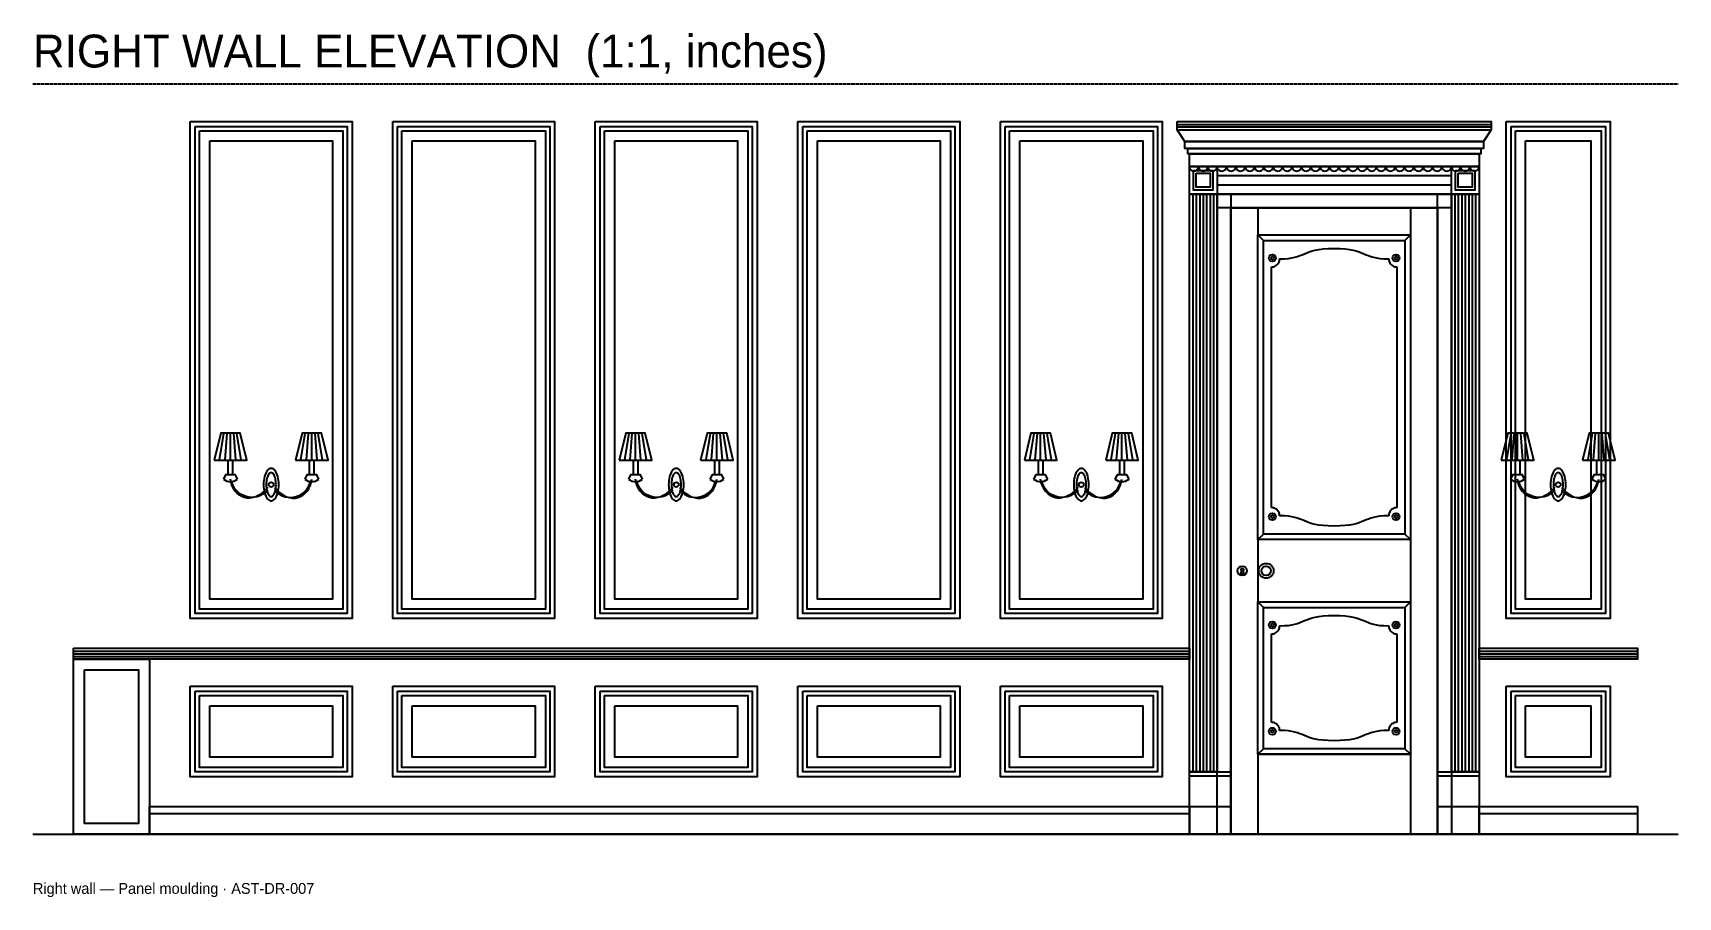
# Model space of a CAD drawing. Header units: inches. Extents: x 0 to 653, y -9 to 117.
# Drawn here: x 0 to 238.8, y -9.1 to 116.4 of the extents above; entities that cross this region are included whole.
import ezdxf

# ---------------------------------------------------------------- set-up
doc = ezdxf.new("R2010")
doc.units = ezdxf.units.IN
doc.header["$MEASUREMENT"] = 0
doc.linetypes.add('DASHED', pattern=[0.6, 0.5, -0.1])
doc.layers.add('Right wall elevation', color=7, linetype='Continuous')

msp = doc.modelspace()

# ---------------------------------------------------------------- linework, layer by layer
at = {"layer": 'Right wall elevation', "linetype": 'DASHED'}
msp.add_line((0, 109.02), (238.82, 109.02), dxfattribs=at)
at = {"layer": 'Right wall elevation'}
for p, q in [((166.22, 103.08), (211.57, 103.08)), ((166.22, 102.74), (211.57, 102.74)), ((166.1, 102.32), (211.69, 102.32)), ((171.89, 95.67), (205.91, 95.67)), ((171.89, 94.33), (205.91, 94.33)), ((167.87, 92.99), (171.89, 92.99)), ((168.38, 92.99), (168.38, 9.06)), ((168.88, 92.99), (168.88, 9.06)), ((169.38, 92.99), (169.38, 9.06)), ((169.88, 92.99), (169.88, 9.06)), ((170.38, 92.99), (170.38, 9.06)), ((170.89, 92.99), (170.89, 9.06)), ((171.39, 92.99), (171.39, 9.06)), ((177.83, 90.98), (177.83, 87.05)), ((199.96, 90.98), (199.96, 87.05)), ((205.91, 92.99), (209.92, 92.99)), ((206.41, 92.99), (206.41, 9.06)), ((206.91, 92.99), (206.91, 9.06)), ((207.41, 92.99), (207.41, 9.06)), ((207.91, 92.99), (207.91, 9.06)), ((208.42, 92.99), (208.42, 9.06)), ((208.92, 92.99), (208.92, 9.06)), ((209.42, 92.99), (209.42, 9.06)), ((177.83, 87.05), (199.96, 87.05)), ((177.83, 87.05), (178.62, 86.26)), ((199.96, 87.05), (199.17, 86.26)), ((27.1, 54.41), (27.73, 58.19)), ((27.89, 54.41), (28.2, 58.19)), ((28.68, 54.41), (28.68, 58.19)), ((29.46, 54.41), (29.15, 58.19)), ((30.25, 54.41), (29.62, 58.19)), ((38.91, 54.41), (39.54, 58.19)), ((39.7, 54.41), (40.02, 58.19)), ((40.49, 54.41), (40.49, 58.19)), ((41.28, 54.41), (40.96, 58.19)), ((42.06, 54.41), (41.43, 58.19)), ((85.91, 54.41), (86.54, 58.19)), ((86.69, 54.41), (87.01, 58.19)), ((87.48, 54.41), (87.48, 58.19)), ((88.27, 54.41), (87.95, 58.19)), ((89.06, 54.41), (88.43, 58.19)), ((97.72, 54.41), (98.35, 58.19)), ((98.5, 54.41), (98.82, 58.19)), ((99.29, 54.41), (99.29, 58.19)), ((100.08, 54.41), (99.76, 58.19)), ((100.87, 54.41), (100.24, 58.19)), ((144.71, 54.41), (145.34, 58.19)), ((145.5, 54.41), (145.81, 58.19)), ((146.28, 54.41), (146.28, 58.19)), ((147.07, 54.41), (146.76, 58.19)), ((147.86, 54.41), (147.23, 58.19)), ((156.52, 54.41), (157.15, 58.19)), ((157.31, 54.41), (157.62, 58.19)), ((158.09, 54.41), (158.09, 58.19)), ((158.88, 54.41), (158.57, 58.19)), ((159.67, 54.41), (159.04, 58.19)), ((213.94, 54.41), (214.57, 58.19)), ((214.72, 54.41), (215.04, 58.19)), ((215.51, 54.41), (215.51, 58.19)), ((216.3, 54.41), (215.98, 58.19)), ((217.09, 54.41), (216.46, 58.19)), ((225.75, 54.41), (226.38, 58.19)), ((226.54, 54.41), (226.85, 58.19)), ((227.32, 54.41), (227.32, 58.19)), ((228.11, 54.41), (227.8, 58.19)), ((228.9, 54.41), (228.27, 58.19)), ((177.83, 42.8), (178.62, 43.58)), ((199.96, 42.8), (199.17, 43.58)), ((177.83, 42.8), (177.83, 33.74)), ((199.96, 42.8), (199.96, 33.74)), ((177.83, 33.74), (178.62, 32.95)), ((199.96, 33.74), (199.17, 32.95)), ((5.91, 26.61), (167.87, 26.61)), ((209.92, 26.61), (232.91, 26.61)), ((5.91, 26.22), (167.87, 26.22)), ((5.91, 25.83), (167.87, 25.83)), ((209.92, 26.22), (232.91, 26.22)), ((209.92, 25.83), (232.91, 25.83)), ((177.83, 11.61), (178.62, 12.4)), ((199.96, 11.61), (199.17, 12.4)), ((177.83, 11.61), (199.96, 11.61)), ((177.83, 11.61), (177.83, 0)), ((199.96, 11.61), (199.96, 0)), ((167.87, 8.5), (173.9, 8.5)), ((203.9, 8.5), (209.92, 8.5)), ((16.93, 3.03), (167.87, 3.03)), ((167.87, 4.02), (173.9, 4.02)), ((203.9, 4.02), (209.92, 4.02)), ((209.92, 3.03), (232.91, 3.03)), ((0, 0), (238.82, 0))]:
    msp.add_line(p, q, dxfattribs=at)
for points in [[(22.83, 103.54), (46.33, 103.54), (46.33, 31.34), (22.83, 31.34), (22.83, 103.54)], [(23.54, 102.83), (45.62, 102.83), (45.62, 32.05), (23.54, 32.05), (23.54, 102.83)], [(52.24, 103.54), (75.73, 103.54), (75.73, 31.34), (52.24, 31.34), (52.24, 103.54)], [(52.94, 102.83), (75.02, 102.83), (75.02, 32.05), (52.94, 32.05), (52.94, 102.83)], [(81.64, 103.54), (105.13, 103.54), (105.13, 31.34), (81.64, 31.34), (81.64, 103.54)], [(82.35, 102.83), (104.43, 102.83), (104.43, 32.05), (82.35, 32.05), (82.35, 102.83)], [(111.04, 103.54), (134.54, 103.54), (134.54, 31.34), (111.04, 31.34), (111.04, 103.54)], [(111.75, 102.83), (133.83, 102.83), (133.83, 32.05), (111.75, 32.05), (111.75, 102.83)], [(140.44, 103.54), (163.94, 103.54), (163.94, 31.34), (140.44, 31.34), (140.44, 103.54)], [(141.15, 102.83), (163.23, 102.83), (163.23, 32.05), (141.15, 32.05), (141.15, 102.83)], [(166.1, 103.54), (211.69, 103.54), (211.69, 102.32), (210.55, 100.63), (167.24, 100.63), (166.1, 102.32), (166.1, 103.54)], [(213.86, 103.54), (228.98, 103.54), (228.98, 31.34), (213.86, 31.34), (213.86, 103.54)], [(214.57, 102.83), (228.27, 102.83), (228.27, 32.05), (214.57, 32.05), (214.57, 102.83)], [(24.17, 102.2), (44.99, 102.2), (44.99, 32.68), (24.17, 32.68), (24.17, 102.2)], [(25.67, 100.71), (43.5, 100.71), (43.5, 34.17), (25.67, 34.17), (25.67, 100.71)], [(53.57, 102.2), (74.39, 102.2), (74.39, 32.68), (53.57, 32.68), (53.57, 102.2)], [(55.07, 100.71), (72.9, 100.71), (72.9, 34.17), (55.07, 34.17), (55.07, 100.71)], [(82.98, 102.2), (103.8, 102.2), (103.8, 32.68), (82.98, 32.68), (82.98, 102.2)], [(84.47, 100.71), (102.3, 100.71), (102.3, 34.17), (84.47, 34.17), (84.47, 100.71)], [(112.38, 102.2), (133.2, 102.2), (133.2, 32.68), (112.38, 32.68), (112.38, 102.2)], [(113.87, 100.71), (131.7, 100.71), (131.7, 34.17), (113.87, 34.17), (113.87, 100.71)], [(141.78, 102.2), (162.6, 102.2), (162.6, 32.68), (141.78, 32.68), (141.78, 102.2)], [(143.28, 100.71), (161.1, 100.71), (161.1, 34.17), (143.28, 34.17), (143.28, 100.71)], [(167.24, 100.63), (210.55, 100.63), (210.55, 99.61), (167.24, 99.61), (167.24, 100.63)], [(215.2, 102.2), (227.64, 102.2), (227.64, 32.68), (215.2, 32.68), (215.2, 102.2)], [(216.69, 100.71), (226.14, 100.71), (226.14, 34.17), (216.69, 34.17), (216.69, 100.71)], [(167.64, 99.61), (210.16, 99.61), (210.16, 98.82), (167.64, 98.82), (167.64, 99.61)], [(167.87, 98.82), (209.92, 98.82), (209.92, 97.01), (167.87, 97.01), (167.87, 98.82)], [(167.87, 97.01), (171.89, 97.01), (171.89, 9.06), (167.87, 9.06), (167.87, 97.01)], [(167.87, 97.01), (209.92, 97.01), (209.92, 92.99), (167.87, 92.99), (167.87, 97.01)], [(167.87, 97.01), (171.89, 97.01), (171.89, 92.99), (167.87, 92.99), (167.87, 97.01)], [(168.46, 96.42), (171.3, 96.42), (171.3, 93.58), (168.46, 93.58), (168.46, 96.42)], [(168.86, 96.02), (170.91, 96.02), (170.91, 93.98), (168.86, 93.98), (168.86, 96.02)], [(205.91, 97.01), (209.92, 97.01), (209.92, 9.06), (205.91, 9.06), (205.91, 97.01)], [(205.91, 97.01), (209.92, 97.01), (209.92, 92.99), (205.91, 92.99), (205.91, 97.01)], [(206.5, 96.42), (209.33, 96.42), (209.33, 93.58), (206.5, 93.58), (206.5, 96.42)], [(206.89, 96.02), (208.94, 96.02), (208.94, 93.98), (206.89, 93.98), (206.89, 96.02)], [(171.89, 92.99), (173.9, 92.99), (173.9, 0), (171.89, 0), (171.89, 92.99)], [(171.89, 92.99), (205.91, 92.99), (205.91, 90.98), (171.89, 90.98), (171.89, 92.99)], [(173.9, 90.98), (203.9, 90.98), (203.9, 0), (173.9, 0), (173.9, 90.98)], [(173.9, 90.98), (203.9, 90.98), (203.9, 0), (173.9, 0), (173.9, 90.98)], [(203.9, 92.99), (205.91, 92.99), (205.91, 0), (203.9, 0), (203.9, 92.99)], [(177.83, 87.05), (199.96, 87.05), (199.96, 42.8), (177.83, 42.8), (177.83, 87.05)], [(178.62, 86.26), (199.17, 86.26), (199.17, 43.58), (178.62, 43.58), (178.62, 86.26)], [(179.8, 47.44), (179.8, 82.4)], [(197.99, 82.4), (197.99, 47.44)], [(26.31, 54.33), (31.04, 54.33), (30.09, 58.27), (27.26, 58.27), (26.31, 54.33)], [(38.13, 54.33), (42.85, 54.33), (41.91, 58.27), (39.07, 58.27), (38.13, 54.33)], [(85.12, 54.33), (89.84, 54.33), (88.9, 58.27), (86.06, 58.27), (85.12, 54.33)], [(96.93, 54.33), (101.65, 54.33), (100.71, 58.27), (97.87, 58.27), (96.93, 54.33)], [(143.92, 54.33), (148.65, 54.33), (147.7, 58.27), (144.87, 58.27), (143.92, 54.33)], [(155.73, 54.33), (160.46, 54.33), (159.51, 58.27), (156.68, 58.27), (155.73, 54.33)], [(213.15, 54.33), (217.87, 54.33), (216.93, 58.27), (214.09, 58.27), (213.15, 54.33)], [(224.96, 54.33), (229.69, 54.33), (228.74, 58.27), (225.91, 58.27), (224.96, 54.33)], [(28.36, 54.33), (28.99, 54.33), (28.99, 52.2), (28.36, 52.2), (28.36, 54.33)], [(40.17, 54.33), (40.8, 54.33), (40.8, 52.2), (40.17, 52.2), (40.17, 54.33)], [(87.17, 54.33), (87.8, 54.33), (87.8, 52.2), (87.17, 52.2), (87.17, 54.33)], [(98.98, 54.33), (99.61, 54.33), (99.61, 52.2), (98.98, 52.2), (98.98, 54.33)], [(145.97, 54.33), (146.6, 54.33), (146.6, 52.2), (145.97, 52.2), (145.97, 54.33)], [(157.78, 54.33), (158.41, 54.33), (158.41, 52.2), (157.78, 52.2), (157.78, 54.33)], [(215.2, 54.33), (215.83, 54.33), (215.83, 52.2), (215.2, 52.2), (215.2, 54.33)], [(227.01, 54.33), (227.64, 54.33), (227.64, 52.2), (227.01, 52.2), (227.01, 54.33)], [(29.7, 51.57), (29.39, 52.2), (27.97, 52.2), (27.65, 51.57)], [(41.51, 51.57), (41.2, 52.2), (39.78, 52.2), (39.46, 51.57)], [(88.5, 51.57), (88.19, 52.2), (86.77, 52.2), (86.46, 51.57)], [(100.31, 51.57), (100, 52.2), (98.58, 52.2), (98.27, 51.57)], [(147.31, 51.57), (146.99, 52.2), (145.57, 52.2), (145.26, 51.57)], [(159.12, 51.57), (158.8, 52.2), (157.39, 52.2), (157.07, 51.57)], [(216.54, 51.57), (216.22, 52.2), (214.8, 52.2), (214.49, 51.57)], [(228.35, 51.57), (228.03, 52.2), (226.61, 52.2), (226.3, 51.57)], [(175.67, 38.31), (175.73, 37.87), (175.37, 37.87), (175.43, 38.31)], [(177.83, 33.74), (199.96, 33.74), (199.96, 11.61), (177.83, 11.61), (177.83, 33.74)], [(178.62, 32.95), (199.17, 32.95), (199.17, 12.4), (178.62, 12.4), (178.62, 32.95)], [(179.8, 16.26), (179.8, 29.09)], [(197.99, 29.09), (197.99, 16.26)], [(5.91, 27.01), (167.87, 27.01), (167.87, 25.43), (5.91, 25.43), (5.91, 27.01)], [(209.92, 27.01), (232.91, 27.01), (232.91, 25.43), (209.92, 25.43), (209.92, 27.01)], [(5.91, 25.43), (16.93, 25.43), (16.93, 0), (5.91, 0), (5.91, 25.43)], [(7.48, 23.86), (15.35, 23.86), (15.35, 1.57), (7.48, 1.57), (7.48, 23.86)], [(22.83, 21.5), (46.33, 21.5), (46.33, 8.35), (22.83, 8.35), (22.83, 21.5)], [(52.24, 21.5), (75.73, 21.5), (75.73, 8.35), (52.24, 8.35), (52.24, 21.5)], [(81.64, 21.5), (105.13, 21.5), (105.13, 8.35), (81.64, 8.35), (81.64, 21.5)], [(111.04, 21.5), (134.54, 21.5), (134.54, 8.35), (111.04, 8.35), (111.04, 21.5)], [(140.44, 21.5), (163.94, 21.5), (163.94, 8.35), (140.44, 8.35), (140.44, 21.5)], [(213.86, 21.5), (228.98, 21.5), (228.98, 8.35), (213.86, 8.35), (213.86, 21.5)], [(23.54, 20.79), (45.62, 20.79), (45.62, 9.06), (23.54, 9.06), (23.54, 20.79)], [(24.17, 20.16), (44.99, 20.16), (44.99, 9.69), (24.17, 9.69), (24.17, 20.16)], [(52.94, 20.79), (75.02, 20.79), (75.02, 9.06), (52.94, 9.06), (52.94, 20.79)], [(53.57, 20.16), (74.39, 20.16), (74.39, 9.69), (53.57, 9.69), (53.57, 20.16)], [(82.35, 20.79), (104.43, 20.79), (104.43, 9.06), (82.35, 9.06), (82.35, 20.79)], [(82.98, 20.16), (103.8, 20.16), (103.8, 9.69), (82.98, 9.69), (82.98, 20.16)], [(111.75, 20.79), (133.83, 20.79), (133.83, 9.06), (111.75, 9.06), (111.75, 20.79)], [(112.38, 20.16), (133.2, 20.16), (133.2, 9.69), (112.38, 9.69), (112.38, 20.16)], [(141.15, 20.79), (163.23, 20.79), (163.23, 9.06), (141.15, 9.06), (141.15, 20.79)], [(141.78, 20.16), (162.6, 20.16), (162.6, 9.69), (141.78, 9.69), (141.78, 20.16)], [(214.57, 20.79), (228.27, 20.79), (228.27, 9.06), (214.57, 9.06), (214.57, 20.79)], [(215.2, 20.16), (227.64, 20.16), (227.64, 9.69), (215.2, 9.69), (215.2, 20.16)], [(25.67, 18.66), (43.5, 18.66), (43.5, 11.18), (25.67, 11.18), (25.67, 18.66)], [(55.07, 18.66), (72.9, 18.66), (72.9, 11.18), (55.07, 11.18), (55.07, 18.66)], [(84.47, 18.66), (102.3, 18.66), (102.3, 11.18), (84.47, 11.18), (84.47, 18.66)], [(113.87, 18.66), (131.7, 18.66), (131.7, 11.18), (113.87, 11.18), (113.87, 18.66)], [(143.28, 18.66), (161.1, 18.66), (161.1, 11.18), (143.28, 11.18), (143.28, 18.66)], [(216.69, 18.66), (226.14, 18.66), (226.14, 11.18), (216.69, 11.18), (216.69, 18.66)], [(167.87, 9.06), (173.9, 9.06), (173.9, 0), (167.87, 0), (167.87, 9.06)], [(203.9, 9.06), (209.92, 9.06), (209.92, 0), (203.9, 0), (203.9, 9.06)], [(16.93, 4.02), (167.87, 4.02), (167.87, 0), (16.93, 0), (16.93, 4.02)], [(209.92, 4.02), (232.91, 4.02), (232.91, 0), (209.92, 0), (209.92, 4.02)]]:
    msp.add_lwpolyline(points, dxfattribs=at)
for centre, radius in [((179.92, 83.7), 0.512), ((179.92, 83.7), 0.205), ((197.87, 83.7), 0.512), ((197.87, 83.7), 0.205), ((34.58, 50.79), 0.354), ((93.39, 50.79), 0.354), ((152.19, 50.79), 0.354), ((221.42, 50.79), 0.354), ((179.92, 46.14), 0.512), ((179.92, 46.14), 0.205), ((197.87, 46.14), 0.512), ((197.87, 46.14), 0.205), ((175.55, 38.27), 0.669), ((179.02, 38.27), 1.08), ((179.02, 38.27), 0.689), ((179.92, 30.39), 0.512), ((179.92, 30.39), 0.205), ((197.87, 30.39), 0.512), ((197.87, 30.39), 0.205), ((179.92, 14.96), 0.512), ((179.92, 14.96), 0.205), ((197.87, 14.96), 0.512), ((197.87, 14.96), 0.205)]:
    msp.add_circle(centre, radius, dxfattribs=at)
for points, knots in [([(167.87, 97.01), (167.87, 96.89), (167.9, 96.77), (167.96, 96.67), (168.02, 96.57), (168.11, 96.49), (168.21, 96.43), (168.31, 96.37), (168.43, 96.34), (168.54, 96.34), (168.66, 96.34), (168.78, 96.37), (168.88, 96.43), (168.98, 96.49), (169.06, 96.57), (169.12, 96.67), (169.18, 96.77), (169.21, 96.89), (169.21, 97.01)], [0, 0, 0, 0, 1, 1, 1, 2, 2, 2, 3, 3, 3, 4, 4, 4, 5, 5, 5, 6, 6, 6, 6]), ([(169.21, 97.01), (169.21, 96.89), (169.24, 96.77), (169.3, 96.67), (169.36, 96.57), (169.45, 96.49), (169.55, 96.43), (169.65, 96.37), (169.76, 96.34), (169.88, 96.34), (170, 96.34), (170.11, 96.37), (170.22, 96.43), (170.32, 96.49), (170.4, 96.57), (170.46, 96.67), (170.52, 96.77), (170.55, 96.89), (170.55, 97.01)], [0, 0, 0, 0, 1, 1, 1, 2, 2, 2, 3, 3, 3, 4, 4, 4, 5, 5, 5, 6, 6, 6, 6]), ([(170.55, 97.01), (170.55, 96.89), (170.58, 96.77), (170.64, 96.67), (170.7, 96.57), (170.78, 96.49), (170.89, 96.43), (170.99, 96.37), (171.1, 96.34), (171.22, 96.34), (171.34, 96.34), (171.45, 96.37), (171.56, 96.43), (171.66, 96.49), (171.74, 96.57), (171.8, 96.67), (171.86, 96.77), (171.89, 96.89), (171.89, 97.01)], [0, 0, 0, 0, 1, 1, 1, 2, 2, 2, 3, 3, 3, 4, 4, 4, 5, 5, 5, 6, 6, 6, 6]), ([(171.89, 97.01), (171.89, 96.89), (171.92, 96.77), (171.98, 96.67), (172.04, 96.56), (172.13, 96.48), (172.23, 96.42), (172.33, 96.36), (172.45, 96.33), (172.57, 96.33), (172.69, 96.33), (172.81, 96.36), (172.91, 96.42), (173.01, 96.48), (173.1, 96.56), (173.16, 96.67), (173.22, 96.77), (173.25, 96.89), (173.25, 97.01)], [0, 0, 0, 0, 1, 1, 1, 2, 2, 2, 3, 3, 3, 4, 4, 4, 5, 5, 5, 6, 6, 6, 6]), ([(173.25, 97.01), (173.25, 96.89), (173.28, 96.77), (173.34, 96.67), (173.4, 96.56), (173.49, 96.48), (173.59, 96.42), (173.69, 96.36), (173.81, 96.33), (173.93, 96.33), (174.05, 96.33), (174.17, 96.36), (174.27, 96.42), (174.37, 96.48), (174.46, 96.56), (174.52, 96.67), (174.58, 96.77), (174.61, 96.89), (174.61, 97.01)], [0, 0, 0, 0, 1, 1, 1, 2, 2, 2, 3, 3, 3, 4, 4, 4, 5, 5, 5, 6, 6, 6, 6]), ([(174.61, 97.01), (174.61, 96.89), (174.64, 96.77), (174.7, 96.67), (174.76, 96.56), (174.85, 96.48), (174.95, 96.42), (175.05, 96.36), (175.17, 96.33), (175.29, 96.33), (175.41, 96.33), (175.53, 96.36), (175.63, 96.42), (175.73, 96.48), (175.82, 96.56), (175.88, 96.67), (175.94, 96.77), (175.97, 96.89), (175.97, 97.01)], [0, 0, 0, 0, 1, 1, 1, 2, 2, 2, 3, 3, 3, 4, 4, 4, 5, 5, 5, 6, 6, 6, 6]), ([(175.97, 97.01), (175.97, 96.89), (176, 96.77), (176.06, 96.67), (176.12, 96.56), (176.21, 96.48), (176.31, 96.42), (176.42, 96.36), (176.53, 96.33), (176.65, 96.33), (176.77, 96.33), (176.89, 96.36), (176.99, 96.42), (177.1, 96.48), (177.18, 96.56), (177.24, 96.67), (177.3, 96.77), (177.33, 96.89), (177.33, 97.01)], [0, 0, 0, 0, 1, 1, 1, 2, 2, 2, 3, 3, 3, 4, 4, 4, 5, 5, 5, 6, 6, 6, 6]), ([(177.33, 97.01), (177.33, 96.89), (177.36, 96.77), (177.42, 96.67), (177.48, 96.56), (177.57, 96.48), (177.67, 96.42), (177.78, 96.36), (177.89, 96.33), (178.01, 96.33), (178.13, 96.33), (178.25, 96.36), (178.35, 96.42), (178.46, 96.48), (178.54, 96.56), (178.6, 96.67), (178.66, 96.77), (178.69, 96.89), (178.69, 97.01)], [0, 0, 0, 0, 1, 1, 1, 2, 2, 2, 3, 3, 3, 4, 4, 4, 5, 5, 5, 6, 6, 6, 6]), ([(178.69, 97.01), (178.69, 96.89), (178.72, 96.77), (178.78, 96.67), (178.84, 96.56), (178.93, 96.48), (179.03, 96.42), (179.14, 96.36), (179.25, 96.33), (179.37, 96.33), (179.49, 96.33), (179.61, 96.36), (179.71, 96.42), (179.82, 96.48), (179.9, 96.56), (179.96, 96.67), (180.02, 96.77), (180.05, 96.89), (180.05, 97.01)], [0, 0, 0, 0, 1, 1, 1, 2, 2, 2, 3, 3, 3, 4, 4, 4, 5, 5, 5, 6, 6, 6, 6]), ([(180.05, 97.01), (180.05, 96.89), (180.08, 96.77), (180.14, 96.67), (180.2, 96.56), (180.29, 96.48), (180.39, 96.42), (180.5, 96.36), (180.61, 96.33), (180.73, 96.33), (180.85, 96.33), (180.97, 96.36), (181.07, 96.42), (181.18, 96.48), (181.26, 96.56), (181.32, 96.67), (181.38, 96.77), (181.41, 96.89), (181.41, 97.01)], [0, 0, 0, 0, 1, 1, 1, 2, 2, 2, 3, 3, 3, 4, 4, 4, 5, 5, 5, 6, 6, 6, 6]), ([(181.41, 97.01), (181.41, 96.89), (181.45, 96.77), (181.51, 96.67), (181.57, 96.56), (181.65, 96.48), (181.75, 96.42), (181.86, 96.36), (181.98, 96.33), (182.09, 96.33), (182.21, 96.33), (182.33, 96.36), (182.43, 96.42), (182.54, 96.48), (182.62, 96.56), (182.68, 96.67), (182.74, 96.77), (182.77, 96.89), (182.77, 97.01)], [0, 0, 0, 0, 1, 1, 1, 2, 2, 2, 3, 3, 3, 4, 4, 4, 5, 5, 5, 6, 6, 6, 6]), ([(182.77, 97.01), (182.77, 96.89), (182.81, 96.77), (182.87, 96.67), (182.93, 96.56), (183.01, 96.48), (183.11, 96.42), (183.22, 96.36), (183.34, 96.33), (183.46, 96.33), (183.57, 96.33), (183.69, 96.36), (183.8, 96.42), (183.9, 96.48), (183.98, 96.56), (184.04, 96.67), (184.1, 96.77), (184.14, 96.89), (184.14, 97.01)], [0, 0, 0, 0, 1, 1, 1, 2, 2, 2, 3, 3, 3, 4, 4, 4, 5, 5, 5, 6, 6, 6, 6]), ([(184.14, 97.01), (184.14, 96.89), (184.17, 96.77), (184.23, 96.67), (184.29, 96.56), (184.37, 96.48), (184.48, 96.42), (184.58, 96.36), (184.7, 96.33), (184.82, 96.33), (184.94, 96.33), (185.05, 96.36), (185.16, 96.42), (185.26, 96.48), (185.35, 96.56), (185.4, 96.67), (185.46, 96.77), (185.5, 96.89), (185.5, 97.01)], [0, 0, 0, 0, 1, 1, 1, 2, 2, 2, 3, 3, 3, 4, 4, 4, 5, 5, 5, 6, 6, 6, 6]), ([(185.5, 97.01), (185.5, 96.89), (185.53, 96.77), (185.59, 96.67), (185.65, 96.56), (185.73, 96.48), (185.84, 96.42), (185.94, 96.36), (186.06, 96.33), (186.18, 96.33), (186.3, 96.33), (186.41, 96.36), (186.52, 96.42), (186.62, 96.48), (186.71, 96.56), (186.77, 96.67), (186.83, 96.77), (186.86, 96.89), (186.86, 97.01)], [0, 0, 0, 0, 1, 1, 1, 2, 2, 2, 3, 3, 3, 4, 4, 4, 5, 5, 5, 6, 6, 6, 6]), ([(186.86, 97.01), (186.86, 96.89), (186.89, 96.77), (186.95, 96.67), (187.01, 96.56), (187.09, 96.48), (187.2, 96.42), (187.3, 96.36), (187.42, 96.33), (187.54, 96.33), (187.66, 96.33), (187.77, 96.36), (187.88, 96.42), (187.98, 96.48), (188.07, 96.56), (188.13, 96.67), (188.19, 96.77), (188.22, 96.89), (188.22, 97.01)], [0, 0, 0, 0, 1, 1, 1, 2, 2, 2, 3, 3, 3, 4, 4, 4, 5, 5, 5, 6, 6, 6, 6]), ([(188.22, 97.01), (188.22, 96.89), (188.25, 96.77), (188.31, 96.67), (188.37, 96.56), (188.45, 96.48), (188.56, 96.42), (188.66, 96.36), (188.78, 96.33), (188.9, 96.33), (189.02, 96.33), (189.13, 96.36), (189.24, 96.42), (189.34, 96.48), (189.43, 96.56), (189.49, 96.67), (189.55, 96.77), (189.58, 96.89), (189.58, 97.01)], [0, 0, 0, 0, 1, 1, 1, 2, 2, 2, 3, 3, 3, 4, 4, 4, 5, 5, 5, 6, 6, 6, 6]), ([(189.58, 97.01), (189.58, 96.89), (189.61, 96.77), (189.67, 96.67), (189.73, 96.56), (189.81, 96.48), (189.92, 96.42), (190.02, 96.36), (190.14, 96.33), (190.26, 96.33), (190.38, 96.33), (190.5, 96.36), (190.6, 96.42), (190.7, 96.48), (190.79, 96.56), (190.85, 96.67), (190.91, 96.77), (190.94, 96.89), (190.94, 97.01)], [0, 0, 0, 0, 1, 1, 1, 2, 2, 2, 3, 3, 3, 4, 4, 4, 5, 5, 5, 6, 6, 6, 6]), ([(190.94, 97.01), (190.94, 96.89), (190.97, 96.77), (191.03, 96.67), (191.09, 96.56), (191.18, 96.48), (191.28, 96.42), (191.38, 96.36), (191.5, 96.33), (191.62, 96.33), (191.74, 96.33), (191.86, 96.36), (191.96, 96.42), (192.06, 96.48), (192.15, 96.56), (192.21, 96.67), (192.27, 96.77), (192.3, 96.89), (192.3, 97.01)], [0, 0, 0, 0, 1, 1, 1, 2, 2, 2, 3, 3, 3, 4, 4, 4, 5, 5, 5, 6, 6, 6, 6]), ([(192.3, 97.01), (192.3, 96.89), (192.33, 96.77), (192.39, 96.67), (192.45, 96.56), (192.54, 96.48), (192.64, 96.42), (192.74, 96.36), (192.86, 96.33), (192.98, 96.33), (193.1, 96.33), (193.22, 96.36), (193.32, 96.42), (193.42, 96.48), (193.51, 96.56), (193.57, 96.67), (193.63, 96.77), (193.66, 96.89), (193.66, 97.01)], [0, 0, 0, 0, 1, 1, 1, 2, 2, 2, 3, 3, 3, 4, 4, 4, 5, 5, 5, 6, 6, 6, 6]), ([(193.66, 97.01), (193.66, 96.89), (193.69, 96.77), (193.75, 96.67), (193.81, 96.56), (193.9, 96.48), (194, 96.42), (194.1, 96.36), (194.22, 96.33), (194.34, 96.33), (194.46, 96.33), (194.58, 96.36), (194.68, 96.42), (194.78, 96.48), (194.87, 96.56), (194.93, 96.67), (194.99, 96.77), (195.02, 96.89), (195.02, 97.01)], [0, 0, 0, 0, 1, 1, 1, 2, 2, 2, 3, 3, 3, 4, 4, 4, 5, 5, 5, 6, 6, 6, 6]), ([(195.02, 97.01), (195.02, 96.89), (195.05, 96.77), (195.11, 96.67), (195.17, 96.56), (195.26, 96.48), (195.36, 96.42), (195.46, 96.36), (195.58, 96.33), (195.7, 96.33), (195.82, 96.33), (195.94, 96.36), (196.04, 96.42), (196.14, 96.48), (196.23, 96.56), (196.29, 96.67), (196.35, 96.77), (196.38, 96.89), (196.38, 97.01)], [0, 0, 0, 0, 1, 1, 1, 2, 2, 2, 3, 3, 3, 4, 4, 4, 5, 5, 5, 6, 6, 6, 6]), ([(196.38, 97.01), (196.38, 96.89), (196.41, 96.77), (196.47, 96.67), (196.53, 96.56), (196.62, 96.48), (196.72, 96.42), (196.82, 96.36), (196.94, 96.33), (197.06, 96.33), (197.18, 96.33), (197.3, 96.36), (197.4, 96.42), (197.5, 96.48), (197.59, 96.56), (197.65, 96.67), (197.71, 96.77), (197.74, 96.89), (197.74, 97.01)], [0, 0, 0, 0, 1, 1, 1, 2, 2, 2, 3, 3, 3, 4, 4, 4, 5, 5, 5, 6, 6, 6, 6]), ([(197.74, 97.01), (197.74, 96.89), (197.77, 96.77), (197.83, 96.67), (197.89, 96.56), (197.98, 96.48), (198.08, 96.42), (198.19, 96.36), (198.3, 96.33), (198.42, 96.33), (198.54, 96.33), (198.66, 96.36), (198.76, 96.42), (198.87, 96.48), (198.95, 96.56), (199.01, 96.67), (199.07, 96.77), (199.1, 96.89), (199.1, 97.01)], [0, 0, 0, 0, 1, 1, 1, 2, 2, 2, 3, 3, 3, 4, 4, 4, 5, 5, 5, 6, 6, 6, 6]), ([(199.1, 97.01), (199.1, 96.89), (199.13, 96.77), (199.19, 96.67), (199.25, 96.56), (199.34, 96.48), (199.44, 96.42), (199.55, 96.36), (199.66, 96.33), (199.78, 96.33), (199.9, 96.33), (200.02, 96.36), (200.12, 96.42), (200.23, 96.48), (200.31, 96.56), (200.37, 96.67), (200.43, 96.77), (200.46, 96.89), (200.46, 97.01)], [0, 0, 0, 0, 1, 1, 1, 2, 2, 2, 3, 3, 3, 4, 4, 4, 5, 5, 5, 6, 6, 6, 6]), ([(200.46, 97.01), (200.46, 96.89), (200.49, 96.77), (200.55, 96.67), (200.61, 96.56), (200.7, 96.48), (200.8, 96.42), (200.91, 96.36), (201.02, 96.33), (201.14, 96.33), (201.26, 96.33), (201.38, 96.36), (201.48, 96.42), (201.59, 96.48), (201.67, 96.56), (201.73, 96.67), (201.79, 96.77), (201.82, 96.89), (201.82, 97.01)], [0, 0, 0, 0, 1, 1, 1, 2, 2, 2, 3, 3, 3, 4, 4, 4, 5, 5, 5, 6, 6, 6, 6]), ([(201.82, 97.01), (201.82, 96.89), (201.86, 96.77), (201.91, 96.67), (201.97, 96.56), (202.06, 96.48), (202.16, 96.42), (202.27, 96.36), (202.38, 96.33), (202.5, 96.33), (202.62, 96.33), (202.74, 96.36), (202.84, 96.42), (202.95, 96.48), (203.03, 96.56), (203.09, 96.67), (203.15, 96.77), (203.18, 96.89), (203.18, 97.01)], [0, 0, 0, 0, 1, 1, 1, 2, 2, 2, 3, 3, 3, 4, 4, 4, 5, 5, 5, 6, 6, 6, 6]), ([(203.18, 97.01), (203.18, 96.89), (203.22, 96.77), (203.28, 96.67), (203.34, 96.56), (203.42, 96.48), (203.52, 96.42), (203.63, 96.36), (203.75, 96.33), (203.86, 96.33), (203.98, 96.33), (204.1, 96.36), (204.2, 96.42), (204.31, 96.48), (204.39, 96.56), (204.45, 96.67), (204.51, 96.77), (204.54, 96.89), (204.54, 97.01)], [0, 0, 0, 0, 1, 1, 1, 2, 2, 2, 3, 3, 3, 4, 4, 4, 5, 5, 5, 6, 6, 6, 6]), ([(204.54, 97.01), (204.54, 96.89), (204.58, 96.77), (204.64, 96.67), (204.7, 96.56), (204.78, 96.48), (204.89, 96.42), (204.99, 96.36), (205.11, 96.33), (205.23, 96.33), (205.34, 96.33), (205.46, 96.36), (205.57, 96.42), (205.67, 96.48), (205.75, 96.56), (205.81, 96.67), (205.87, 96.77), (205.91, 96.89), (205.91, 97.01)], [0, 0, 0, 0, 1, 1, 1, 2, 2, 2, 3, 3, 3, 4, 4, 4, 5, 5, 5, 6, 6, 6, 6]), ([(205.91, 97.01), (205.91, 96.89), (205.94, 96.77), (206, 96.67), (206.05, 96.57), (206.14, 96.49), (206.24, 96.43), (206.34, 96.37), (206.46, 96.34), (206.57, 96.34), (206.69, 96.34), (206.81, 96.37), (206.91, 96.43), (207.01, 96.49), (207.1, 96.57), (207.15, 96.67), (207.21, 96.77), (207.24, 96.89), (207.24, 97.01)], [0, 0, 0, 0, 1, 1, 1, 2, 2, 2, 3, 3, 3, 4, 4, 4, 5, 5, 5, 6, 6, 6, 6]), ([(207.24, 97.01), (207.24, 96.89), (207.28, 96.77), (207.33, 96.67), (207.39, 96.57), (207.48, 96.49), (207.58, 96.43), (207.68, 96.37), (207.8, 96.34), (207.91, 96.34), (208.03, 96.34), (208.15, 96.37), (208.25, 96.43), (208.35, 96.49), (208.43, 96.57), (208.49, 96.67), (208.55, 96.77), (208.58, 96.89), (208.58, 97.01)], [0, 0, 0, 0, 1, 1, 1, 2, 2, 2, 3, 3, 3, 4, 4, 4, 5, 5, 5, 6, 6, 6, 6]), ([(208.58, 97.01), (208.58, 96.89), (208.61, 96.77), (208.67, 96.67), (208.73, 96.57), (208.82, 96.49), (208.92, 96.43), (209.02, 96.37), (209.13, 96.34), (209.25, 96.34), (209.37, 96.34), (209.48, 96.37), (209.59, 96.43), (209.69, 96.49), (209.77, 96.57), (209.83, 96.67), (209.89, 96.77), (209.92, 96.89), (209.92, 97.01)], [0, 0, 0, 0, 1, 1, 1, 2, 2, 2, 3, 3, 3, 4, 4, 4, 5, 5, 5, 6, 6, 6, 6]), ([(180.98, 83.58), (184.94, 83.58), (183.99, 85.08), (188.9, 85.08), (193.8, 85.08), (192.85, 83.58), (196.81, 83.58)], [0, 0, 0, 0, 1, 1, 1, 2, 2, 2, 2]), ([(179.8, 82.4), (180.01, 82.4), (180.21, 82.46), (180.39, 82.56), (180.57, 82.66), (180.72, 82.81), (180.83, 82.99), (180.93, 83.17), (180.98, 83.38), (180.98, 83.58)], [0, 0, 0, 0, 1, 1, 1, 2, 2, 2, 3, 3, 3, 3]), ([(196.81, 83.58), (196.81, 83.38), (196.87, 83.17), (196.97, 82.99), (197.07, 82.81), (197.22, 82.66), (197.4, 82.56), (197.58, 82.46), (197.78, 82.4), (197.99, 82.4)], [0, 0, 0, 0, 1, 1, 1, 2, 2, 2, 3, 3, 3, 3]), ([(35.69, 50.79), (35.69, 50.37), (35.63, 49.97), (35.54, 49.61), (35.44, 49.25), (35.3, 48.95), (35.13, 48.74), (34.97, 48.53), (34.78, 48.43), (34.58, 48.43), (34.39, 48.43), (34.2, 48.53), (34.03, 48.74), (33.86, 48.95), (33.72, 49.25), (33.63, 49.61), (33.53, 49.97), (33.48, 50.37), (33.48, 50.79), (33.48, 51.2), (33.53, 51.61), (33.63, 51.97), (33.72, 52.33), (33.86, 52.63), (34.03, 52.83), (34.2, 53.04), (34.39, 53.15), (34.58, 53.15), (34.78, 53.15), (34.97, 53.04), (35.13, 52.83), (35.3, 52.63), (35.44, 52.33), (35.54, 51.97), (35.63, 51.61), (35.69, 51.2), (35.69, 50.79)], [0, 0, 0, 0, 1, 1, 1, 2, 2, 2, 3, 3, 3, 4, 4, 4, 5, 5, 5, 6, 6, 6, 7, 7, 7, 8, 8, 8, 9, 9, 9, 10, 10, 10, 11, 11, 11, 12, 12, 12, 12]), ([(94.49, 50.79), (94.49, 50.37), (94.44, 49.97), (94.34, 49.61), (94.24, 49.25), (94.1, 48.95), (93.94, 48.74), (93.77, 48.53), (93.58, 48.43), (93.39, 48.43), (93.19, 48.43), (93, 48.53), (92.83, 48.74), (92.67, 48.95), (92.53, 49.25), (92.43, 49.61), (92.33, 49.97), (92.28, 50.37), (92.28, 50.79), (92.28, 51.2), (92.33, 51.61), (92.43, 51.97), (92.53, 52.33), (92.67, 52.63), (92.83, 52.83), (93, 53.04), (93.19, 53.15), (93.39, 53.15), (93.58, 53.15), (93.77, 53.04), (93.94, 52.83), (94.1, 52.63), (94.24, 52.33), (94.34, 51.97), (94.44, 51.61), (94.49, 51.2), (94.49, 50.79)], [0, 0, 0, 0, 1, 1, 1, 2, 2, 2, 3, 3, 3, 4, 4, 4, 5, 5, 5, 6, 6, 6, 7, 7, 7, 8, 8, 8, 9, 9, 9, 10, 10, 10, 11, 11, 11, 12, 12, 12, 12]), ([(153.29, 50.79), (153.29, 50.37), (153.24, 49.97), (153.14, 49.61), (153.05, 49.25), (152.91, 48.95), (152.74, 48.74), (152.57, 48.53), (152.38, 48.43), (152.19, 48.43), (152, 48.43), (151.81, 48.53), (151.64, 48.74), (151.47, 48.95), (151.33, 49.25), (151.23, 49.61), (151.14, 49.97), (151.09, 50.37), (151.09, 50.79), (151.09, 51.2), (151.14, 51.61), (151.23, 51.97), (151.33, 52.33), (151.47, 52.63), (151.64, 52.83), (151.81, 53.04), (152, 53.15), (152.19, 53.15), (152.38, 53.15), (152.57, 53.04), (152.74, 52.83), (152.91, 52.63), (153.05, 52.33), (153.14, 51.97), (153.24, 51.61), (153.29, 51.2), (153.29, 50.79)], [0, 0, 0, 0, 1, 1, 1, 2, 2, 2, 3, 3, 3, 4, 4, 4, 5, 5, 5, 6, 6, 6, 7, 7, 7, 8, 8, 8, 9, 9, 9, 10, 10, 10, 11, 11, 11, 12, 12, 12, 12]), ([(222.52, 50.79), (222.52, 50.37), (222.47, 49.97), (222.37, 49.61), (222.28, 49.25), (222.14, 48.95), (221.97, 48.74), (221.8, 48.53), (221.61, 48.43), (221.42, 48.43), (221.22, 48.43), (221.03, 48.53), (220.87, 48.74), (220.7, 48.95), (220.56, 49.25), (220.46, 49.61), (220.37, 49.97), (220.31, 50.37), (220.31, 50.79), (220.31, 51.2), (220.37, 51.61), (220.46, 51.97), (220.56, 52.33), (220.7, 52.63), (220.87, 52.83), (221.03, 53.04), (221.22, 53.15), (221.42, 53.15), (221.61, 53.15), (221.8, 53.04), (221.97, 52.83), (222.14, 52.63), (222.28, 52.33), (222.37, 51.97), (222.47, 51.61), (222.52, 51.2), (222.52, 50.79)], [0, 0, 0, 0, 1, 1, 1, 2, 2, 2, 3, 3, 3, 4, 4, 4, 5, 5, 5, 6, 6, 6, 7, 7, 7, 8, 8, 8, 9, 9, 9, 10, 10, 10, 11, 11, 11, 12, 12, 12, 12]), ([(35.29, 50.79), (35.29, 50.48), (35.26, 50.18), (35.2, 49.92), (35.13, 49.66), (35.04, 49.44), (34.94, 49.29), (34.83, 49.14), (34.71, 49.06), (34.58, 49.06), (34.46, 49.06), (34.34, 49.14), (34.23, 49.29), (34.12, 49.44), (34.03, 49.66), (33.97, 49.92), (33.91, 50.18), (33.87, 50.48), (33.87, 50.79), (33.87, 51.09), (33.91, 51.39), (33.97, 51.65), (34.03, 51.92), (34.12, 52.14), (34.23, 52.29), (34.34, 52.44), (34.46, 52.52), (34.58, 52.52), (34.71, 52.52), (34.83, 52.44), (34.94, 52.29), (35.04, 52.14), (35.13, 51.92), (35.2, 51.65), (35.26, 51.39), (35.29, 51.09), (35.29, 50.79)], [0, 0, 0, 0, 1, 1, 1, 2, 2, 2, 3, 3, 3, 4, 4, 4, 5, 5, 5, 6, 6, 6, 7, 7, 7, 8, 8, 8, 9, 9, 9, 10, 10, 10, 11, 11, 11, 12, 12, 12, 12]), ([(94.09, 50.79), (94.09, 50.48), (94.06, 50.18), (94, 49.92), (93.94, 49.66), (93.85, 49.44), (93.74, 49.29), (93.63, 49.14), (93.51, 49.06), (93.39, 49.06), (93.26, 49.06), (93.14, 49.14), (93.03, 49.29), (92.92, 49.44), (92.83, 49.66), (92.77, 49.92), (92.71, 50.18), (92.68, 50.48), (92.68, 50.79), (92.68, 51.09), (92.71, 51.39), (92.77, 51.65), (92.83, 51.92), (92.92, 52.14), (93.03, 52.29), (93.14, 52.44), (93.26, 52.52), (93.39, 52.52), (93.51, 52.52), (93.63, 52.44), (93.74, 52.29), (93.85, 52.14), (93.94, 51.92), (94, 51.65), (94.06, 51.39), (94.09, 51.09), (94.09, 50.79)], [0, 0, 0, 0, 1, 1, 1, 2, 2, 2, 3, 3, 3, 4, 4, 4, 5, 5, 5, 6, 6, 6, 7, 7, 7, 8, 8, 8, 9, 9, 9, 10, 10, 10, 11, 11, 11, 12, 12, 12, 12]), ([(152.9, 50.79), (152.9, 50.48), (152.86, 50.18), (152.8, 49.92), (152.74, 49.66), (152.65, 49.44), (152.54, 49.29), (152.44, 49.14), (152.31, 49.06), (152.19, 49.06), (152.06, 49.06), (151.94, 49.14), (151.83, 49.29), (151.73, 49.44), (151.64, 49.66), (151.58, 49.92), (151.51, 50.18), (151.48, 50.48), (151.48, 50.79), (151.48, 51.09), (151.51, 51.39), (151.58, 51.65), (151.64, 51.92), (151.73, 52.14), (151.83, 52.29), (151.94, 52.44), (152.06, 52.52), (152.19, 52.52), (152.31, 52.52), (152.44, 52.44), (152.54, 52.29), (152.65, 52.14), (152.74, 51.92), (152.8, 51.65), (152.86, 51.39), (152.9, 51.09), (152.9, 50.79)], [0, 0, 0, 0, 1, 1, 1, 2, 2, 2, 3, 3, 3, 4, 4, 4, 5, 5, 5, 6, 6, 6, 7, 7, 7, 8, 8, 8, 9, 9, 9, 10, 10, 10, 11, 11, 11, 12, 12, 12, 12]), ([(222.13, 50.79), (222.13, 50.48), (222.09, 50.18), (222.03, 49.92), (221.97, 49.66), (221.88, 49.44), (221.77, 49.29), (221.66, 49.14), (221.54, 49.06), (221.42, 49.06), (221.29, 49.06), (221.17, 49.14), (221.06, 49.29), (220.96, 49.44), (220.87, 49.66), (220.8, 49.92), (220.74, 50.18), (220.71, 50.48), (220.71, 50.79), (220.71, 51.09), (220.74, 51.39), (220.8, 51.65), (220.87, 51.92), (220.96, 52.14), (221.06, 52.29), (221.17, 52.44), (221.29, 52.52), (221.42, 52.52), (221.54, 52.52), (221.66, 52.44), (221.77, 52.29), (221.88, 52.14), (221.97, 51.92), (222.03, 51.65), (222.09, 51.39), (222.13, 51.09), (222.13, 50.79)], [0, 0, 0, 0, 1, 1, 1, 2, 2, 2, 3, 3, 3, 4, 4, 4, 5, 5, 5, 6, 6, 6, 7, 7, 7, 8, 8, 8, 9, 9, 9, 10, 10, 10, 11, 11, 11, 12, 12, 12, 12]), ([(180.98, 46.26), (180.98, 46.47), (180.93, 46.67), (180.83, 46.85), (180.72, 47.03), (180.57, 47.18), (180.39, 47.28), (180.21, 47.39), (180.01, 47.44), (179.8, 47.44)], [0, 0, 0, 0, 1, 1, 1, 2, 2, 2, 3, 3, 3, 3]), ([(196.81, 46.26), (192.85, 46.26), (193.8, 44.76), (188.9, 44.76), (183.99, 44.76), (184.94, 46.26), (180.98, 46.26)], [0, 0, 0, 0, 1, 1, 1, 2, 2, 2, 2]), ([(197.99, 47.44), (197.78, 47.44), (197.58, 47.39), (197.4, 47.28), (197.22, 47.18), (197.07, 47.03), (196.97, 46.85), (196.87, 46.67), (196.81, 46.47), (196.81, 46.26)], [0, 0, 0, 0, 1, 1, 1, 2, 2, 2, 3, 3, 3, 3]), ([(175.43, 38.31), (175.41, 38.33), (175.4, 38.35), (175.39, 38.38), (175.38, 38.4), (175.37, 38.43), (175.38, 38.46), (175.38, 38.49), (175.39, 38.52), (175.41, 38.54), (175.42, 38.56), (175.44, 38.58), (175.47, 38.6), (175.49, 38.61), (175.52, 38.62), (175.55, 38.62), (175.58, 38.62), (175.61, 38.61), (175.63, 38.6), (175.66, 38.58), (175.68, 38.56), (175.7, 38.54), (175.71, 38.52), (175.72, 38.49), (175.73, 38.46), (175.73, 38.43), (175.73, 38.4), (175.72, 38.38), (175.71, 38.35), (175.69, 38.33), (175.67, 38.31)], [0, 0, 0, 0, 1, 1, 1, 2, 2, 2, 3, 3, 3, 4, 4, 4, 5, 5, 5, 6, 6, 6, 7, 7, 7, 8, 8, 8, 9, 9, 9, 10, 10, 10, 10]), ([(180.98, 30.28), (184.94, 30.28), (183.99, 31.77), (188.9, 31.77), (193.8, 31.77), (192.85, 30.28), (196.81, 30.28)], [0, 0, 0, 0, 1, 1, 1, 2, 2, 2, 2]), ([(179.8, 29.09), (180.01, 29.09), (180.21, 29.15), (180.39, 29.25), (180.57, 29.36), (180.72, 29.51), (180.83, 29.69), (180.93, 29.86), (180.98, 30.07), (180.98, 30.28)], [0, 0, 0, 0, 1, 1, 1, 2, 2, 2, 3, 3, 3, 3]), ([(196.81, 30.28), (196.81, 30.07), (196.87, 29.86), (196.97, 29.69), (197.07, 29.51), (197.22, 29.36), (197.4, 29.25), (197.58, 29.15), (197.78, 29.09), (197.99, 29.09)], [0, 0, 0, 0, 1, 1, 1, 2, 2, 2, 3, 3, 3, 3]), ([(180.98, 15.08), (180.98, 15.29), (180.93, 15.49), (180.83, 15.67), (180.72, 15.85), (180.57, 16), (180.39, 16.1), (180.21, 16.21), (180.01, 16.26), (179.8, 16.26)], [0, 0, 0, 0, 1, 1, 1, 2, 2, 2, 3, 3, 3, 3]), ([(196.81, 15.08), (192.85, 15.08), (193.8, 13.58), (188.9, 13.58), (183.99, 13.58), (184.94, 15.08), (180.98, 15.08)], [0, 0, 0, 0, 1, 1, 1, 2, 2, 2, 2]), ([(197.99, 16.26), (197.78, 16.26), (197.58, 16.21), (197.4, 16.1), (197.22, 16), (197.07, 15.85), (196.97, 15.67), (196.87, 15.49), (196.81, 15.29), (196.81, 15.08)], [0, 0, 0, 0, 1, 1, 1, 2, 2, 2, 3, 3, 3, 3])]:
    msp.add_open_spline(points, degree=3, knots=knots, dxfattribs=at)
for points in [[(27.65, 51.57), (28.34, 51.1), (29.02, 51.1), (29.7, 51.57)], [(34.11, 50.39), (31.83, 47.64), (29.07, 48.82), (28.68, 51.57)], [(34.11, 50), (32.22, 47.95), (29.31, 49.06), (28.83, 51.34)], [(35.06, 50.39), (37.34, 47.64), (40.09, 48.82), (40.49, 51.57)], [(35.06, 50), (36.94, 47.95), (39.86, 49.06), (40.33, 51.34)], [(39.46, 51.57), (40.15, 51.1), (40.83, 51.1), (41.51, 51.57)], [(86.46, 51.57), (87.14, 51.1), (87.82, 51.1), (88.5, 51.57)], [(92.91, 50.39), (90.63, 47.64), (87.87, 48.82), (87.48, 51.57)], [(92.91, 50), (91.02, 47.95), (88.11, 49.06), (87.64, 51.34)], [(93.86, 50.39), (96.14, 47.64), (98.9, 48.82), (99.29, 51.57)], [(93.86, 50), (95.75, 47.95), (98.66, 49.06), (99.13, 51.34)], [(98.27, 51.57), (98.95, 51.1), (99.63, 51.1), (100.31, 51.57)], [(145.26, 51.57), (145.94, 51.1), (146.62, 51.1), (147.31, 51.57)], [(151.72, 50.39), (149.43, 47.64), (146.68, 48.82), (146.28, 51.57)], [(151.72, 50), (149.83, 47.95), (146.91, 49.06), (146.44, 51.34)], [(152.66, 50.39), (154.94, 47.64), (157.7, 48.82), (158.09, 51.57)], [(152.66, 50), (154.55, 47.95), (157.46, 49.06), (157.94, 51.34)], [(157.07, 51.57), (157.75, 51.1), (158.44, 51.1), (159.12, 51.57)], [(214.49, 51.57), (215.17, 51.1), (215.85, 51.1), (216.54, 51.57)], [(220.94, 50.39), (218.66, 47.64), (215.91, 48.82), (215.51, 51.57)], [(220.94, 50), (219.06, 47.95), (216.14, 49.06), (215.67, 51.34)], [(221.89, 50.39), (224.17, 47.64), (226.93, 48.82), (227.32, 51.57)], [(221.89, 50), (223.78, 47.95), (226.69, 49.06), (227.17, 51.34)], [(226.3, 51.57), (226.98, 51.1), (227.66, 51.1), (228.35, 51.57)]]:
    msp.add_open_spline(points, degree=3, dxfattribs=at)

# ---------------------------------------------------------------- texts
at = {"layer": 'LABELS'}
for s, height, p in [('RIGHT WALL ELEVATION  (1:1, inches)', 4.7764, (0, 111.38)), ('Right wall — Panel moulding · AST-DR-007', 1.5748, (0, -8.66))]:
    msp.add_text(s, height=height, dxfattribs=at).set_placement(p)

doc.saveas('drawing.dxf')
